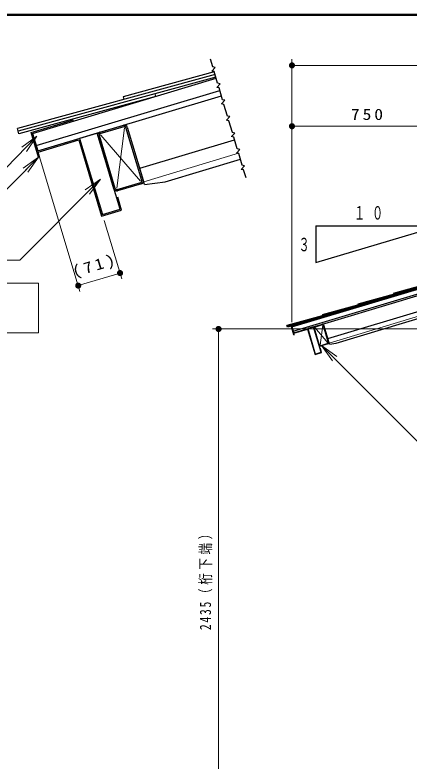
# Model space of a CAD drawing. Units: millimetres on the paper, with parts at other scales. Extents: x -385 to 6, y 0 to 267.
# Drawn here: x -152.4 to -87.9, y 145 to 267 of the extents above; entities that cross this region are included whole.
import ezdxf
from ezdxf.enums import TextEntityAlignment as Align

# ---------------------------------------------------------------- set-up
doc = ezdxf.new("R2010")
doc.units = ezdxf.units.MM
doc.layers.add('LY_1', color=7, linetype='Continuous', lineweight=25)
doc.styles.add('ＭＳ ゴシック', font='')
doc.styles.get('ＭＳ ゴシック').set_extended_font_data('MS Gothic')

# ---------------------------------------------------------------- blocks, each defined once
blk = doc.blocks.new('filled_dot')
at = {"color": 0, "linetype": 'Continuous', "lineweight": -2, "const_width": 1.25}
blk.add_lwpolyline([(-0.625, 0, 1), (0.625, 0, 1)], format="xyb", close=True, dxfattribs=at)

msp = doc.modelspace()

# ---------------------------------------------------------------- linework, layer by layer
at = {"layer": 'LY_1', "lineweight": 50}
msp.add_line((0, 267), (-385, 267), dxfattribs=at)
at = {"layer": 'LY_1', "lineweight": 13}
for p, q in [((-107.08, 216.731), (-107.08, 259.749)), ((-107.08, 258.749), (-3.466, 258.749)), ((-134.444, 248.535), (-135.743, 238.665)), ((-107.08, 248.792), (-82.08, 248.792)), ((-151.224, 245.372), (-148.77, 247.168)), ((-148.77, 247.168), (-150.867, 245.022)), ((-148.77, 247.168), (-150.509, 244.673)), ((-138.352, 247.362), (-131.835, 239.838)), ((-131.322, 239.73), (-115.803, 244.385)), ((-151.006, 241.961), (-148.541, 243.742)), ((-148.541, 243.742), (-150.651, 241.609)), ((-148.541, 243.742), (-150.295, 241.257)), ((-148.35, 243.799), (-141.741, 221.772)), ((-140.878, 238.387), (-138.408, 240.161)), ((-138.408, 240.161), (-140.524, 238.035)), ((-138.408, 240.161), (-140.169, 237.682)), ((-137.775, 233.399), (-134.902, 223.823)), ((-135.19, 224.781), (-142.029, 222.73)), ((-148.532, 223.131), (-199.332, 223.131)), ((-148.532, 214.997), (-148.532, 223.131)), ((-101.02, 213.336), (-83.979, 218.448)), ((-102.061, 216.271), (-102.494, 212.981)), ((-199.332, 214.997), (-148.532, 214.997)), ((-84.513, 215.638), (-120.08, 215.638)), ((-119.08, 134.471), (-119.08, 215.638)), ((-103.364, 215.88), (-101.191, 213.372)), ((-102.237, 212.912), (-100.114, 210.791)), ((-102.237, 212.912), (-99.761, 211.145)), ((-100.468, 210.438), (-102.237, 212.912))]:
    msp.add_line(p, q, dxfattribs=at)
at = {"layer": 'LY_1', "color": 40}
for p, q in [((-119.794, 257.687), (-134.686, 253.617)), ((-119.664, 257.256), (-151.978, 248.424)), ((-119.535, 256.824), (-151.859, 247.99)), ((-149.499, 247.631), (-119.479, 256.637)), ((-148.896, 245.619), (-118.875, 254.625)), ((-129.346, 253.679), (-129.464, 254.113)), ((-129.345, 253.677), (-151.741, 247.556)), ((-148.637, 244.757), (-118.617, 253.763)), ((-134.687, 253.618), (-134.563, 253.185)), ((-149.748, 247.765), (-142.792, 249.852)), ((-151.741, 247.557), (-151.978, 248.425)), ((-148.541, 243.742), (-149.748, 247.765)), ((-149.499, 247.631), (-148.637, 244.757)), ((-148.579, 244.566), (-141.932, 246.56)), ((-141.932, 246.56), (-138.197, 234.108)), ((-138.925, 247.671), (-141.798, 246.809)), ((-141.798, 246.809), (-138.063, 234.357)), ((-135.189, 235.219), (-138.925, 247.671)), ((-148.35, 243.799), (-148.579, 244.566)), ((-148.541, 243.742), (-148.35, 243.799)), ((-107.079, 215.97), (-32.08, 238.469)), ((-134.94, 235.085), (-135.572, 237.192)), ((-106.878, 215.299), (-32.08, 237.739)), ((-106.792, 215.012), (-32.08, 237.425)), ((-138.197, 234.108), (-134.94, 235.085)), ((-138.063, 234.357), (-135.189, 235.219)), ((-71.354, 226.691), (-90.528, 221.45)), ((-77.165, 224.947), (-96.331, 219.709)), ((-82.976, 223.203), (-102.142, 217.965)), ((-88.788, 221.459), (-107.906, 216.234)), ((-90.52, 221.453), (-90.478, 221.309)), ((-88.829, 221.604), (-88.788, 221.46)), ((-94.549, 219.729), (-107.866, 216.089)), ((-96.331, 219.709), (-96.289, 219.565)), ((-94.549, 219.73), (-94.588, 219.874)), ((-100.361, 217.985), (-107.826, 215.945)), ((-102.142, 217.965), (-102.1, 217.821)), ((-100.362, 217.986), (-100.401, 218.13)), ((-107.826, 215.945), (-107.906, 216.234)), ((-107.162, 216.014), (-104.844, 216.71)), ((-106.76, 214.673), (-107.162, 216.014)), ((-107.079, 215.97), (-106.792, 215.012)), ((-106.773, 214.948), (-104.557, 215.613)), ((-106.696, 214.693), (-106.773, 214.948)), ((-104.557, 215.613), (-103.312, 211.462)), ((-103.555, 215.983), (-104.512, 215.696)), ((-104.512, 215.696), (-103.267, 211.545)), ((-102.309, 211.833), (-103.555, 215.983)), ((-106.76, 214.673), (-106.696, 214.693)), ((-102.226, 211.788), (-102.437, 212.49)), ((-103.312, 211.462), (-102.226, 211.788)), ((-103.267, 211.545), (-102.309, 211.833))]:
    msp.add_line(p, q, dxfattribs=at)
at = {"layer": 'LY_1', "color": 3}
for p, q in [((-138.484, 247.803), (-134.576, 248.975)), ((-138.418, 247.583), (-134.51, 248.755)), ((-131.614, 239.904), (-134.224, 248.601)), ((-134.003, 248.667), (-131.394, 239.97)), ((-136.183, 238.533), (-138.792, 247.23)), ((-135.963, 238.599), (-138.572, 247.296)), ((-135.677, 238.445), (-131.769, 239.618)), ((-131.703, 239.397), (-135.611, 238.225)), ((-103.408, 216.027), (-102.105, 216.418)), ((-103.386, 215.954), (-102.083, 216.344)), ((-101.118, 213.394), (-101.988, 216.293)), ((-101.914, 216.315), (-101.044, 213.416)), ((-102.641, 212.937), (-103.51, 215.836)), ((-102.567, 212.959), (-103.437, 215.858)), ((-102.472, 212.908), (-101.169, 213.299)), ((-101.147, 213.225), (-102.45, 212.834))]:
    msp.add_line(p, q, dxfattribs=at)
at = {"layer": 'LY_1'}
for p, q in [((-131.981, 241.925), (-116.462, 246.581)), ((-127.787, 239.73), (-115.511, 243.412)), ((-131.176, 239.243), (-131.981, 241.925)), ((-131.176, 239.243), (-127.787, 239.73)), ((-101.24, 214.068), (-32.913, 234.566)), ((-103.171, 226.497), (-83.171, 232.497)), ((-103.171, 232.496), (-103.171, 226.496)), ((-103.171, 232.496), (-83.171, 232.496)), ((-99.842, 213.336), (-83.979, 218.095)), ((-100.972, 213.174), (-101.24, 214.068)), ((-100.972, 213.174), (-99.842, 213.336))]:
    msp.add_line(p, q, dxfattribs=at)
msp.add_lwpolyline([(-114.594, 240.354), (-114.98, 241.642), (-115.37, 241.734), (-114.821, 242.317), (-115.21, 242.409), (-115.785, 244.324), (-116.174, 244.416), (-115.626, 244.999), (-116.015, 245.091), (-116.59, 247.006), (-116.979, 247.098), (-116.43, 247.68), (-116.819, 247.772), (-117.394, 249.688), (-117.783, 249.78), (-117.235, 250.362), (-117.624, 250.454), (-118.199, 252.37), (-118.588, 252.462), (-118.039, 253.044), (-118.429, 253.136), (-119.003, 255.052), (-119.393, 255.144), (-118.844, 255.726), (-119.233, 255.818), (-119.808, 257.734), (-120.197, 257.826), (-119.648, 258.408), (-120.038, 258.5), (-120.424, 259.789)], dxfattribs=at)
at = {"layer": 'LY_1', "lineweight": 13}
for points in [[(-148.77, 247.168), (-153.8, 242.02), (-203.263, 242.02)], [(-148.541, 243.742), (-156.238, 235.961), (-195.307, 235.961)], [(-138.408, 240.161), (-151.595, 226.906), (-199.995, 226.906)], [(-102.237, 212.912), (-62.102, 172.81), (-16.716, 172.81)]]:
    msp.add_lwpolyline(points, dxfattribs=at)
at = {"layer": 'LY_1', "color": 3}
for centre, radius, start, end in [((-134.444, 248.535), 0.46, 16.69924, 106.69924), ((-138.352, 247.362), 0.46, 106.69924, 196.69924), ((-134.444, 248.535), 0.23, 16.69924, 106.69924), ((-138.352, 247.362), 0.23, 106.69924, 196.69924), ((-131.835, 239.838), 0.23, 286.69924, 16.69924), ((-131.835, 239.838), 0.46, 286.69924, 16.69924), ((-135.743, 238.665), 0.46, 196.69924, 286.69924), ((-135.743, 238.665), 0.23, 196.69924, 286.69924), ((-103.364, 215.88), 0.153, 106.69924, 196.69924), ((-102.061, 216.271), 0.153, 16.69924, 106.69924), ((-102.061, 216.271), 0.0767, 16.69924, 106.69924), ((-103.364, 215.88), 0.0767, 106.69924, 196.69924), ((-102.494, 212.981), 0.153, 196.69924, 286.69924), ((-102.494, 212.981), 0.0767, 196.69924, 286.69924), ((-101.191, 213.372), 0.0767, 286.69924, 16.69924), ((-101.191, 213.372), 0.153, 286.69924, 16.69924)]:
    msp.add_arc(centre, radius, start, end, dxfattribs=at)

# ---------------------------------------------------------------- block references
at = {"layer": 'LY_1', "lineweight": 13}
for p, xscale, yscale in [((-107.08, 258.749), 0.399, 0.399), ((-107.08, 248.792), 0.4, 0.4)]:
    msp.add_blockref('filled_dot', p, dxfattribs=dict(at, xscale=xscale, yscale=yscale))
at = {"layer": 'LY_1', "lineweight": 13, "xscale": 0.4, "yscale": 0.4}
for p, rotation in [((-135.19, 224.781), 196.7), ((-142.029, 222.73), 16.7), ((-119.08, 215.638), 270)]:
    msp.add_blockref('filled_dot', p, dxfattribs=dict(at, rotation=rotation))

# ---------------------------------------------------------------- texts
at = {"layer": 'LY_1', "style": 'ＭＳ ゴシック', "width": 0.6}
msp.add_text('３', height=2.199, dxfattribs=at).set_placement((-105.096, 229.442), align=Align.MIDDLE_CENTER)
at = {"layer": 'LY_1', "style": 'ＭＳ ゴシック'}
for s, insert, char_height, attachment_point in [('\\T1.33;\\W1.15;750', (-94.58, 249.792), 1.833, 8), ('\\T1.64;\\W0.6;１０', (-93.977, 234.61), 2.199, 5)]:
    msp.add_mtext(s, dxfattribs=dict(at, insert=insert, char_height=char_height, attachment_point=attachment_point))
at = {"layer": 'LY_1', "char_height": 1.833, "attachment_point": 8, "style": 'ＭＳ ゴシック'}
for s, insert, rotation in [('\\T1.33;\\W1.15;(71)', (-138.897, 224.713), 16.699), ('\\T1.32;\\W0.75;2435（桁下端）', (-120.08, 175.055), 90)]:
    msp.add_mtext(s, dxfattribs=dict(at, insert=insert, rotation=rotation))

doc.saveas('drawing.dxf')
